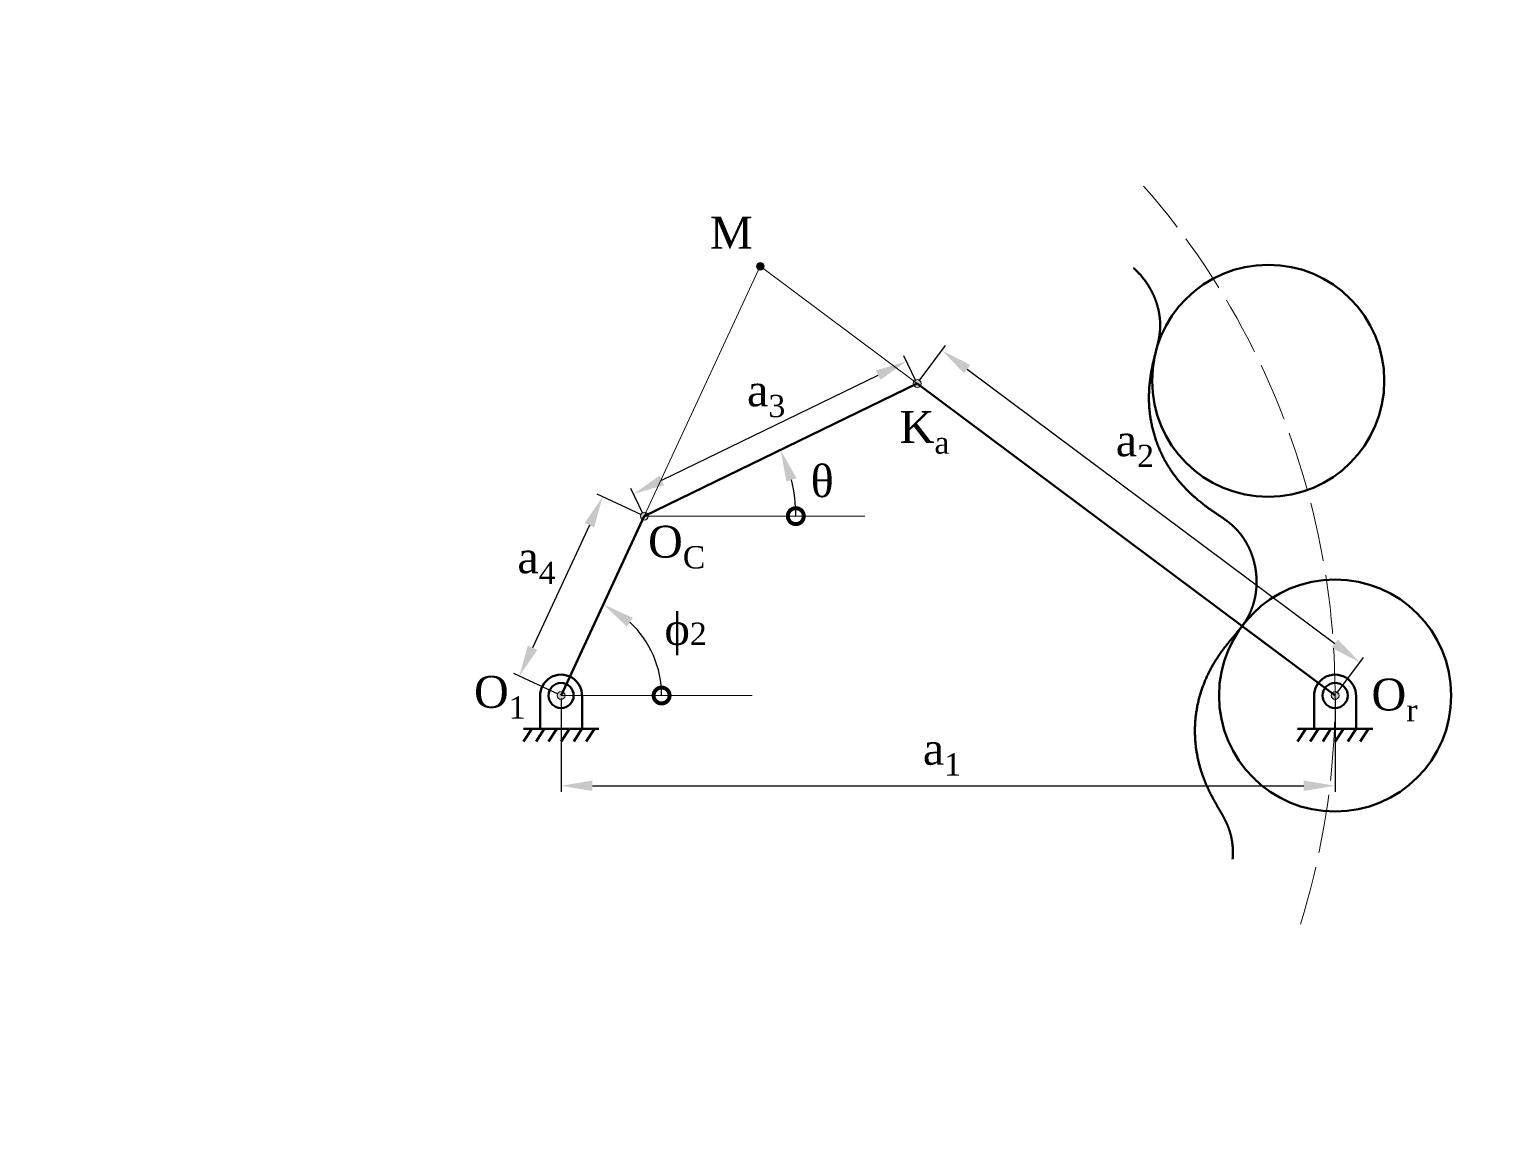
# Model space of a CAD drawing. Header units: millimetres. Extents: x -627 to 1823, y -1195 to 1759.
# Drawn here: x 124.8 to 424.5, y -730.9 to -507 of the extents above; entities that cross this region are included whole.
import ezdxf

# ---------------------------------------------------------------- set-up
doc = ezdxf.new("R2010")
doc.units = ezdxf.units.MM
doc.linetypes.add('ACAD_ISO02W100', pattern=[15, 12, -3])
doc.layers.add('DIM', color=7, linetype='Continuous', lineweight=20)
doc.layers.add('PROFILE', color=7, linetype='Continuous', lineweight=50)
doc.styles.get("Standard").update_dxf_attribs({"font": 'arial.ttf'})
doc.styles.add('可註解', font='arial.ttf')
doc.dimstyles.new('凸輪專題用', dxfattribs={"dimtxt": 2.5, "dimasz": 8, "dimexe": 1.25, "dimexo": 0.625, "dimtad": 1, "dimtxsty": 'Standard', "dimcen": 0, "dimadec": 0, "dimazin": 0, "dimtfac": 1, "dimtmove": 0, "dimatfit": 3, "dimfxl": 1, "dimarcsym": 0})

# ---------------------------------------------------------------- blocks, each defined once
blk = doc.blocks.new('_DotSmall')
at = {"color": 0, "linetype": 'ByBlock', "const_width": 0.5}
blk.add_lwpolyline([(-0.0625, 0, 1), (0.0625, 0, 1)], format="xyb", close=True, dxfattribs=at)
blk = doc.blocks.new('*D60')
at = {"layer": 'Defpoints', "color": 0, "transparency": 16777216}
for p in [(775.57, 52.42), (805.77, 29.02), (740.44, 23.05), (820.44, 23.05), (820.44, 23.05)]:
    blk.add_point(p, dxfattribs=at)
at = {"layer": 'DIM', "color": 0, "lineweight": -2, "transparency": 16777216}
blk.add_arc((820.44, 23.05), 15.84, 161.3074, 180, dxfattribs=at)
at = {"layer": 'DIM', "color": 0, "transparency": 16777216}
blk.add_solid([(804.84, 28.42), (806.04, 27.83), (807.19, 31.72)], dxfattribs=at)
at = {"layer": 'DIM', "color": 0, "lineweight": -2, "transparency": 16777216, "xscale": 4, "yscale": 4, "zscale": 4, "rotation": 270.0000000000001}
blk.add_blockref('_DotSmall', (804.6, 23.05), dxfattribs=at)
blk = doc.blocks.new('*D63')
at = {"layer": 'Defpoints', "color": 0, "transparency": 16777216}
for p in [(760.37, 39.71), (760.37, 39.71), (772.9, 39.71), (770.46, 38.83), (795.3, 30.3)]:
    blk.add_point(p, dxfattribs=at)
at = {"layer": 'DIM', "color": 0, "lineweight": -2, "transparency": 16777216}
for start, end in [(360, 22.7794), (344.9147, 360), (299.3559, 322.1353)]:
    blk.add_arc((760.37, 39.71), 10.13, start, end, dxfattribs=at)
at = {"layer": 'DIM', "color": 0, "transparency": 16777216}
blk.add_solid([(767.77, 33.79), (768.96, 33.2), (770.15, 37.08)], dxfattribs=at)
at = {"layer": 'DIM', "color": 0, "lineweight": -2, "transparency": 16777216, "xscale": 4, "yscale": 4, "zscale": 4, "rotation": 269.9999999999999}
blk.add_blockref('_DotSmall', (770.5, 39.71), dxfattribs=at)
blk = doc.blocks.new('*D80')
at = {"layer": 'Defpoints', "color": 0, "transparency": 16777216}
for p in [(770.33, -23.91), (746.44, -43.89), (791.56, -47.12), (807.63, -57.1), (817.05, -65.48)]:
    blk.add_point(p, dxfattribs=at)
at = {"layer": 'DIM', "color": 0, "lineweight": -2, "transparency": 16777216}
blk.add_arc((807.63, -57.1), 18.92, 150.4715, 167.8121, dxfattribs=at)
at = {"layer": 'DIM', "color": 0, "transparency": 16777216}
blk.add_solid([(790.63, -47.39), (791.71, -48.16), (793.5, -44.52)], dxfattribs=at)
at = {"layer": 'DIM', "color": 0, "lineweight": -2, "transparency": 16777216, "xscale": 4, "yscale": 4, "zscale": 4, "rotation": 257.8121147853805}
blk.add_blockref('_DotSmall', (789.14, -53.11), dxfattribs=at)
blk = doc.blocks.new('*D132')
at = {"layer": 'Defpoints', "color": 0, "transparency": 16777216}
for p in [(549.04, -148.42), (596.41, -185.47), (492.84, -195.41), (620.84, -195.41), (620.84, -195.41)]:
    blk.add_point(p, dxfattribs=at)
at = {"layer": 'DIM', "color": 0, "lineweight": -2, "transparency": 16777216}
blk.add_arc((620.84, -195.41), 26.37, 155.4977, 180, dxfattribs=at)
at = {"layer": 'DIM', "color": 0, "transparency": 16777216}
blk.add_solid([(596.26, -184.15), (597.43, -184.8), (598.78, -180.97)], dxfattribs=at)
at = {"layer": 'DIM', "color": 0, "lineweight": -2, "transparency": 16777216, "xscale": 4, "yscale": 4, "zscale": 4, "rotation": 270}
blk.add_blockref('_DotSmall', (594.47, -195.41), dxfattribs=at)
blk = doc.blocks.new('*D133')
at = {"layer": 'Defpoints', "color": 0, "transparency": 16777216}
for p in [(524.73, -168.75), (524.73, -168.75), (546.84, -170.69), (548.73, -168.75), (580.6, -183.81)]:
    blk.add_point(p, dxfattribs=at)
at = {"layer": 'PROFILE', "color": 0, "lineweight": -2, "transparency": 16777216}
blk.add_arc((524.73, -168.75), 22.2, 355.2537, 360, dxfattribs=at)
at = {"layer": 'PROFILE', "color": 0, "transparency": 16777216}
blk.add_solid([(547.5, -170.7), (546.19, -170.47), (546.16, -174.53)], dxfattribs=at)
at = {"layer": 'PROFILE', "color": 0, "lineweight": -2, "transparency": 16777216, "xscale": 4, "yscale": 4, "zscale": 4, "rotation": 89.99999999999993}
blk.add_blockref('_DotSmall', (546.92, -168.75), dxfattribs=at)
blk = doc.blocks.new('*D141')
at = {"layer": 'Defpoints', "color": 0, "transparency": 16777216}
for p in [(570.36, -295.06), (567.8, -302.35), (559.36, -304.25), (521.14, -336.21), (634.1, -370.76)]:
    blk.add_point(p, dxfattribs=at)
at = {"layer": 'DIM', "color": 0, "lineweight": -2, "transparency": 16777216}
blk.add_arc((559.36, -304.25), 8.65, 318.3366, 13.148, dxfattribs=at)
at = {"layer": 'DIM', "color": 0, "transparency": 16777216}
blk.add_solid([(567.19, -302.58), (568.38, -301.99), (566, -298.71)], dxfattribs=at)
at = {"layer": 'DIM', "color": 0, "lineweight": -2, "transparency": 16777216, "xscale": 4, "yscale": 4, "zscale": 4, "rotation": 228.3365734156089}
blk.add_blockref('_DotSmall', (565.82, -310), dxfattribs=at)
blk = doc.blocks.new('*D142')
at = {"layer": 'Defpoints', "color": 0, "transparency": 16777216}
for p in [(559.36, -304.25), (521.14, -336.21), (594.91, -342.37), (619.04, -357.36), (634.1, -370.76)]:
    blk.add_point(p, dxfattribs=at)
at = {"layer": 'DIM', "color": 0, "lineweight": -2, "transparency": 16777216}
blk.add_arc((619.04, -357.36), 28.4, 146.4117, 167.8121, dxfattribs=at)
at = {"layer": 'DIM', "color": 0, "transparency": 16777216}
blk.add_solid([(594.85, -341.23), (595.91, -342.05), (597.82, -338.47)], dxfattribs=at)
at = {"layer": 'DIM', "color": 0, "lineweight": -2, "transparency": 16777216, "xscale": 4, "yscale": 4, "zscale": 4, "rotation": 257.8121147853805}
blk.add_blockref('_DotSmall', (591.28, -351.36), dxfattribs=at)
blk = doc.blocks.new('*D143')
at = {"layer": 'Defpoints', "color": 0, "transparency": 16777216}
for p in [(521.14, -336.21), (521.14, -336.21), (550.73, -338.31), (562.94, -336.21), (619.04, -357.36)]:
    blk.add_point(p, dxfattribs=at)
at = {"layer": 'PROFILE', "color": 0, "lineweight": -2, "transparency": 16777216}
blk.add_arc((521.14, -336.21), 29.67, 355.5422, 0, dxfattribs=at)
at = {"layer": 'PROFILE', "color": 0, "transparency": 16777216}
blk.add_solid([(551.38, -338.61), (550.06, -338.42), (550.14, -342.47)], dxfattribs=at)
at = {"layer": 'PROFILE', "color": 0, "lineweight": -2, "transparency": 16777216, "xscale": 4, "yscale": 4, "zscale": 4, "rotation": 90}
blk.add_blockref('_DotSmall', (550.81, -336.21), dxfattribs=at)
blk = doc.blocks.new('*D200')
at = {"layer": 'Defpoints', "color": 0, "transparency": 16777216}
for p in [(777.51, -304.03), (811.4, -337.76), (735.88, -338.84), (832.89, -349.3), (832.89, -349.3)]:
    blk.add_point(p, dxfattribs=at)
at = {"layer": 'PROFILE', "color": 0, "lineweight": -2, "transparency": 16777216}
blk.add_arc((832.89, -349.3), 24.39, 155.8177, 173.8456, dxfattribs=at)
at = {"layer": 'PROFILE', "color": 0, "transparency": 16777216}
blk.add_solid([(809.74, -338.75), (811.55, -339.87), (814.01, -333.86)], dxfattribs=at)
at = {"layer": 'PROFILE', "color": 0, "lineweight": -2, "transparency": 16777216, "xscale": 6.4, "yscale": 6.4, "zscale": 6.4, "rotation": 263.8456486269702}
blk.add_blockref('_DotSmall', (808.64, -346.68), dxfattribs=at)
blk = doc.blocks.new('*D202')
at = {"layer": 'Defpoints', "color": 0, "transparency": 16777216}
for p in [(754.94, -165.73), (773.63, -184.62), (730.62, -186.06), (816.07, -205.74), (826.73, -212.71)]:
    blk.add_point(p, dxfattribs=at)
at = {"layer": 'DIM', "color": 0, "lineweight": -2, "transparency": 16777216}
blk.add_arc((816.07, -205.74), 47.41, 154.5376, 159.2872, dxfattribs=at)
at = {"layer": 'DIM', "color": 0, "transparency": 16777216}
for points in [[(772.34, -184.84), (774.2, -185.88), (776.41, -179.78)], [(772.75, -189.28), (770.71, -188.66), (769.88, -195.1)]]:
    blk.add_solid(points, dxfattribs=at)
blk = doc.blocks.new('*D203')
at = {"layer": 'Defpoints', "color": 0, "transparency": 16777216}
for p in [(1121.01, -297.19), (1148.83, -334.42), (1176.39, -342.46), (1191.99, -355.22), (1047.49, -358.66)]:
    blk.add_point(p, dxfattribs=at)
at = {"layer": 'DIM', "color": 0, "lineweight": -2, "transparency": 16777216}
blk.add_arc((1191.99, -355.22), 47.91, 150.3161, 171.7866, dxfattribs=at)
at = {"layer": 'DIM', "color": 0, "transparency": 16777216}
for points in [[(1149.27, -330.74), (1151.47, -332.25), (1154.9, -324.9)], [(1145.91, -348.45), (1143.24, -348.29), (1144.1, -356.36)]]:
    blk.add_solid(points, dxfattribs=at)
blk = doc.blocks.new('*D206')
at = {"layer": 'Defpoints', "color": 0, "transparency": 16777216}
for p in [(233.26, -642.9), (391.15, -642.9), (391.15, -661.32)]:
    blk.add_point(p, dxfattribs=at)
at = {"layer": 'DIM', "color": 0, "lineweight": -2, "transparency": 16777216}
for p, q in [((233.26, -643.53), (233.26, -662.57)), ((391.15, -643.53), (391.15, -662.57)), ((239.66, -661.32), (384.75, -661.32))]:
    blk.add_line(p, q, dxfattribs=at)
at = {"layer": 'DIM', "color": 0, "transparency": 16777216}
for points in [[(239.66, -660.25), (239.66, -662.39), (233.26, -661.32)], [(384.75, -660.25), (384.75, -662.39), (391.15, -661.32)]]:
    blk.add_solid(points, dxfattribs=at)
blk = doc.blocks.new('*D207')
at = {"layer": 'Defpoints', "color": 0, "transparency": 16777216}
for p in [(250.24, -606.3), (224.74, -638.95), (233.26, -642.9)]:
    blk.add_point(p, dxfattribs=at)
at = {"layer": 'DIM', "color": 0, "lineweight": -2, "transparency": 16777216}
for p, q in [((249.67, -606.04), (240.59, -601.82)), ((239.03, -608.16), (227.43, -633.15)), ((232.69, -642.64), (223.61, -638.43))]:
    blk.add_line(p, q, dxfattribs=at)
at = {"layer": 'DIM', "color": 0, "transparency": 16777216}
for points in [[(238.06, -607.71), (240, -608.6), (241.72, -602.35)], [(226.47, -632.7), (228.4, -633.6), (224.74, -638.95)]]:
    blk.add_solid(points, dxfattribs=at)
blk = doc.blocks.new('*D208')
at = {"layer": 'Defpoints', "color": 0, "transparency": 16777216}
for p in [(303.7, -574.71), (305.9, -579.22), (250.24, -606.3)]:
    blk.add_point(p, dxfattribs=at)
at = {"layer": 'DIM', "color": 0, "lineweight": -2, "transparency": 16777216}
for p, q in [((305.63, -578.66), (303.16, -573.58)), ((253.8, -598.99), (297.95, -577.51)), ((249.96, -605.74), (247.49, -600.66))]:
    blk.add_line(p, q, dxfattribs=at)
at = {"layer": 'DIM', "color": 0, "transparency": 16777216}
for points in [[(297.48, -576.55), (298.42, -578.47), (303.7, -574.71)], [(253.33, -598.03), (254.26, -599.95), (248.04, -601.79)]]:
    blk.add_solid(points, dxfattribs=at)
blk = doc.blocks.new('*D209')
at = {"layer": 'Defpoints', "color": 0, "transparency": 16777216}
for p in [(305.9, -579.22), (396.2, -636.15), (391.15, -642.9)]:
    blk.add_point(p, dxfattribs=at)
at = {"layer": 'DIM', "color": 0, "lineweight": -2, "transparency": 16777216}
for p, q in [((306.27, -578.72), (311.7, -571.46)), ((316.07, -576.3), (391.07, -632.32)), ((391.52, -642.4), (396.95, -635.15))]:
    blk.add_line(p, q, dxfattribs=at)
at = {"layer": 'DIM', "color": 0, "transparency": 16777216}
for points in [[(316.71, -575.44), (315.44, -577.15), (310.95, -572.47)], [(391.71, -631.46), (390.43, -633.17), (396.2, -636.15)]]:
    blk.add_solid(points, dxfattribs=at)
blk = doc.blocks.new('*D210')
at = {"layer": 'Defpoints', "color": 0, "transparency": 16777216}
for p in [(305.9, -579.22), (280.79, -601.65), (250.24, -606.3), (250.24, -606.3), (295.18, -606.3)]:
    blk.add_point(p, dxfattribs=at)
at = {"layer": 'DIM', "color": 0, "lineweight": -2, "transparency": 16777216}
blk.add_arc((250.24, -606.3), 30.9, 360, 13.8672, dxfattribs=at)
at = {"layer": 'DIM', "color": 0, "transparency": 16777216}
blk.add_solid([(279.22, -599.26), (281.26, -598.53), (278.03, -592.78)], dxfattribs=at)
at = {"layer": 'DIM', "color": 0, "lineweight": -2, "transparency": 16777216, "xscale": 6.5, "yscale": 6.5, "zscale": 6.5, "rotation": 269.9999999999999}
blk.add_blockref('_DotSmall', (281.14, -606.3), dxfattribs=at)
blk = doc.blocks.new('*D211')
at = {"layer": 'Defpoints', "color": 0, "transparency": 16777216}
for p in [(250.24, -606.3), (252.31, -635.32), (233.26, -642.9), (233.26, -642.9), (272.2, -642.9)]:
    blk.add_point(p, dxfattribs=at)
at = {"layer": 'DIM', "color": 0, "lineweight": -2, "transparency": 16777216}
blk.add_arc((233.26, -642.9), 20.51, 360, 46.8752, dxfattribs=at)
at = {"layer": 'DIM', "color": 0, "transparency": 16777216}
blk.add_solid([(246.67, -628.83), (247.88, -627.04), (241.89, -624.3)], dxfattribs=at)
at = {"layer": 'DIM', "color": 0, "lineweight": -2, "transparency": 16777216, "xscale": 6.5, "yscale": 6.5, "zscale": 6.5, "rotation": 269.9999999999999}
blk.add_blockref('_DotSmall', (253.76, -642.9), dxfattribs=at)
blk = doc.blocks.new('*D223')
at = {"layer": 'Defpoints', "color": 0, "transparency": 16777216}
for p in [(359.03, -797.74), (294.5, -820.01), (248.87, -823.52), (248.87, -823.52), (302.9, -823.52)]:
    blk.add_point(p, dxfattribs=at)
at = {"layer": 'DIM', "color": 0, "lineweight": -2, "transparency": 16777216}
blk.add_arc((248.87, -823.52), 45.77, 0, 5.15, dxfattribs=at)
at = {"layer": 'DIM', "color": 0, "transparency": 16777216}
blk.add_solid([(293.4, -819.58), (295.51, -819.24), (293.43, -813.09)], dxfattribs=at)
at = {"layer": 'DIM', "color": 0, "lineweight": -2, "transparency": 16777216, "xscale": 6.4, "yscale": 6.4, "zscale": 6.4, "rotation": 270.0000000000001}
blk.add_blockref('_DotSmall', (294.64, -823.52), dxfattribs=at)
blk = doc.blocks.new('*D224')
at = {"layer": 'Defpoints', "color": 0, "transparency": 16777216}
for p in [(404.31, -812.13), (286.84, -844.21), (237.51, -847.67), (237.51, -847.67), (291.55, -847.67)]:
    blk.add_point(p, dxfattribs=at)
at = {"layer": 'DIM', "color": 0, "lineweight": -2, "transparency": 16777216}
blk.add_arc((237.51, -847.67), 49.44, 360, 4.6065, dxfattribs=at)
at = {"layer": 'DIM', "color": 0, "transparency": 16777216}
blk.add_solid([(285.74, -843.85), (287.85, -843.54), (285.87, -837.36)], dxfattribs=at)
at = {"layer": 'DIM', "color": 0, "lineweight": -2, "transparency": 16777216, "xscale": 6.4, "yscale": 6.4, "zscale": 6.4, "rotation": 269.9999999999999}
blk.add_blockref('_DotSmall', (286.96, -847.67), dxfattribs=at)
blk = doc.blocks.new('*D225')
at = {"layer": 'Defpoints', "color": 0, "transparency": 16777216}
for p in [(248.87, -823.52), (250.45, -842.54), (237.51, -847.67), (237.51, -847.67), (291.55, -847.67)]:
    blk.add_point(p, dxfattribs=at)
at = {"layer": 'DIM', "color": 0, "lineweight": -2, "transparency": 16777216}
blk.add_arc((237.51, -847.67), 13.92, 0, 38.2354, dxfattribs=at)
at = {"layer": 'DIM', "color": 0, "transparency": 16777216}
blk.add_solid([(247.78, -839.89), (249.11, -838.22), (243.43, -835.07)], dxfattribs=at)
at = {"layer": 'DIM', "color": 0, "lineweight": -2, "transparency": 16777216, "xscale": 6.4, "yscale": 6.4, "zscale": 6.4, "rotation": 270.0000000000001}
blk.add_blockref('_DotSmall', (251.43, -847.67), dxfattribs=at)

msp = doc.modelspace()

# ---------------------------------------------------------------- hatches: boundary and pattern name
at = {"layer": 'DIM'}
h = msp.add_hatch(color=256, dxfattribs=at)
h.dxf.hatch_style = 1
h.paths.add_polyline_path([(273.09, -555.313, 0.2920085), (273.554, -556.038), (273.89, -555.313), (274.531, -555.791, 0.1617816), (274.69, -555.313, 1)])
h.paths.add_polyline_path([(273.89, -555.313), (273.554, -556.038, 0.3547466), (274.531, -555.791)])
h = msp.add_hatch(color=256, dxfattribs=at)
h.dxf.hatch_style = 1
h.paths.add_polyline_path([(234.056, -642.904), (233.256, -642.904), (233.593, -642.178, 0.5479774), (232.456, -642.904, 1)])
h.paths.add_polyline_path([(233.593, -642.178), (233.256, -642.904), (234.056, -642.904, 0.2920085)], flags=17)
h.paths.add_polyline_path([(251.037, -606.301), (250.237, -606.301), (249.9, -607.027, 0.5479774)])
h.paths.add_polyline_path([(250.956, -605.951, 0.172604), (250.573, -605.575), (250.237, -606.301)])
h.paths.add_polyline_path([(250.956, -605.951), (250.237, -606.301), (251.037, -606.301, 0.113675)])
h.paths.add_polyline_path([(250.573, -605.575, 0.5479774), (249.437, -606.301, 0.2920085), (249.9, -607.027), (250.237, -606.301)])
h.paths.add_polyline_path([(305.259, -578.744), (306.541, -579.702, 0.1617816), (306.7, -579.223, 0.721494)])
h.paths.add_polyline_path([(305.9, -579.223), (305.259, -578.744, 0.1617816), (305.1, -579.223, 0.113675), (305.18, -579.573)])
h.paths.add_polyline_path([(305.9, -579.223), (305.18, -579.573, 0.5617468), (306.541, -579.702)])
h.paths.add_polyline_path([(391.951, -642.904, 0.4149558), (391.149, -642.104, -0.0025333), (391.149, -643.704, 0.4149558)])
h.paths.add_polyline_path([(391.151, -642.904), (390.51, -642.425, 0.1617816), (390.351, -642.904, 0.4134718), (391.149, -643.704, 0.0012667)])
h.paths.add_polyline_path([(391.149, -642.104, 0.2359097), (390.51, -642.425), (391.151, -642.904, 0.0012667)])

# ---------------------------------------------------------------- linework, layer by layer
for p, q in [((250.237, -606.301), (273.89, -555.313)), ((305.9, -579.223), (273.89, -555.313)), ((250.237, -606.301), (295.184, -606.301)), ((233.256, -642.904), (272.201, -642.904))]:
    msp.add_line(p, q, dxfattribs=at)
for centre in [(273.89, -555.313), (305.9, -579.223), (250.237, -606.301), (233.256, -642.904), (391.151, -642.904), (391.151, -642.904)]:
    msp.add_circle(centre, 0.8, dxfattribs=at)
at = {"layer": 'DIM', "linetype": 'ACAD_ISO02W100'}
msp.add_arc((233.256, -642.904), 157.895, 342.81941, 41.18358, dxfattribs=at)
at = {"layer": 'PROFILE'}
for p, q in [((250.237, -606.301), (305.9, -579.223)), ((391.151, -642.904), (305.9, -579.223)), ((233.256, -642.904), (250.237, -606.301)), ((391.151, -642.904), (372.176, -628.73)), ((228.989, -642.904), (228.989, -649.731)), ((237.523, -649.731), (237.523, -642.904)), ((386.884, -642.904), (386.884, -649.731)), ((395.417, -649.731), (395.417, -642.904)), ((225.576, -649.731), (240.936, -649.731)), ((227.278, -649.731), (225.599, -652.258)), ((229.838, -649.731), (228.159, -652.258)), ((232.398, -649.731), (230.719, -652.258)), ((234.958, -649.731), (233.279, -652.258)), ((237.518, -649.731), (235.839, -652.258)), ((240.078, -649.731), (238.399, -652.258)), ((383.471, -649.731), (398.831, -649.731)), ((385.172, -649.731), (383.493, -652.258)), ((387.732, -649.731), (386.053, -652.258)), ((390.292, -649.731), (388.613, -652.258)), ((392.852, -649.731), (391.173, -652.258)), ((395.412, -649.731), (393.733, -652.258)), ((397.972, -649.731), (396.293, -652.258))]:
    msp.add_line(p, q, dxfattribs=at)
for centre, radius in [((377.5, -578.682), 23.684), ((391.151, -642.904), 23.684), ((233.256, -642.904), 2.56), ((391.151, -642.904), 2.56)]:
    msp.add_circle(centre, radius, dxfattribs=at)
for centre in [(233.256, -642.904), (391.151, -642.904)]:
    msp.add_arc(centre, 4.267, 358.13818, 181.86182, dxfattribs=at)
for points, knots in [([(350.036, -555.675), (350.049, -555.687), (350.105, -555.737), (350.204, -555.825), (350.332, -555.943), (350.459, -556.063), (350.586, -556.184), (350.711, -556.308), (350.836, -556.433), (350.96, -556.56), (351.083, -556.689), (351.205, -556.82), (351.327, -556.953), (351.447, -557.088), (351.565, -557.224), (351.683, -557.362), (351.799, -557.502), (351.914, -557.643), (352.028, -557.786), (352.141, -557.93), (352.251, -558.076), (352.361, -558.223), (352.469, -558.372), (352.575, -558.521), (352.68, -558.672), (352.783, -558.825), (352.884, -558.978), (352.984, -559.133), (353.081, -559.288), (353.177, -559.445), (353.272, -559.602), (353.364, -559.761), (353.454, -559.92), (353.543, -560.08), (353.629, -560.24), (353.714, -560.401), (353.797, -560.563), (353.877, -560.725), (353.956, -560.888), (354.032, -561.051), (354.107, -561.214), (354.179, -561.378), (354.249, -561.541), (354.318, -561.705), (354.384, -561.869), (354.448, -562.033), (354.51, -562.196), (354.57, -562.36), (354.627, -562.523), (354.683, -562.686), (354.737, -562.849), (354.788, -563.011), (354.838, -563.173), (354.885, -563.335), (354.93, -563.496), (354.974, -563.656), (355.015, -563.815), (355.054, -563.974), (355.091, -564.132), (355.127, -564.289), (355.16, -564.446), (355.192, -564.601), (355.221, -564.755), (355.249, -564.909), (355.275, -565.061), (355.299, -565.212), (355.321, -565.362), (355.341, -565.511), (355.36, -565.659), (355.377, -565.806), (355.393, -565.951), (355.407, -566.095), (355.419, -566.238), (355.43, -566.379), (355.439, -566.519), (355.447, -566.658), (355.453, -566.795), (355.458, -566.931), (355.462, -567.066), (355.464, -567.2), (355.465, -567.332), (355.464, -567.463), (355.463, -567.592), (355.46, -567.72), (355.456, -567.848), (355.451, -567.973), (355.445, -568.098), (355.438, -568.222), (355.43, -568.344), (355.42, -568.466), (355.41, -568.587), (355.399, -568.707), (355.387, -568.826), (355.374, -568.944), (355.36, -569.062), (355.345, -569.18), (355.329, -569.297), (355.313, -569.414), (355.295, -569.531), (355.277, -569.648), (355.257, -569.765), (355.237, -569.883), (355.216, -570.001), (355.194, -570.12), (355.171, -570.241), (355.146, -570.362), (355.121, -570.485), (355.095, -570.61), (355.067, -570.737), (355.038, -570.867), (355.008, -570.999), (354.977, -571.134), (354.944, -571.273), (354.909, -571.416), (354.873, -571.564), (354.835, -571.716), (354.795, -571.874), (354.754, -572.038), (354.71, -572.209), (354.664, -572.387), (354.616, -572.573), (354.566, -572.768), (354.513, -572.973), (354.458, -573.188), (354.4, -573.415), (354.339, -573.655), (354.276, -573.909), (354.21, -574.177), (354.142, -574.462), (354.07, -574.765), (353.997, -575.087), (353.922, -575.43), (353.845, -575.795), (353.766, -576.184), (353.688, -576.599), (353.609, -577.042), (353.532, -577.514), (353.458, -578.019), (353.387, -578.556), (353.323, -579.128), (353.266, -579.737), (353.22, -580.384), (353.186, -581.07), (353.169, -581.794), (353.171, -582.558), (353.195, -583.359), (353.246, -584.198), (353.326, -585.07), (353.44, -585.972), (353.59, -586.901), (353.778, -587.85), (354.006, -588.813), (354.275, -589.784), (354.584, -590.754), (354.933, -591.717), (355.319, -592.664), (355.738, -593.59), (356.186, -594.486), (356.659, -595.349), (357.151, -596.174), (357.657, -596.957), (358.17, -597.696), (358.688, -598.391), (359.203, -599.04), (359.713, -599.644), (360.214, -600.206), (360.703, -600.726), (361.177, -601.207), (361.635, -601.651), (362.075, -602.06), (362.497, -602.438), (362.9, -602.786), (363.284, -603.107), (363.649, -603.404), (363.996, -603.678), (364.325, -603.931), (364.636, -604.166), (364.931, -604.384), (365.21, -604.587), (365.473, -604.776), (365.723, -604.953), (365.959, -605.118), (366.183, -605.273), (366.395, -605.418), (366.596, -605.556), (366.787, -605.686), (366.968, -605.809), (367.141, -605.926), (367.305, -606.037), (367.463, -606.144), (367.613, -606.246), (367.757, -606.344), (367.895, -606.438), (368.028, -606.529), (368.155, -606.618), (368.279, -606.704), (368.398, -606.788), (368.514, -606.87), (368.626, -606.95), (368.735, -607.029), (368.842, -607.106), (368.946, -607.183), (369.048, -607.259), (369.148, -607.334), (369.246, -607.409), (369.342, -607.484), (369.437, -607.559), (369.531, -607.634), (369.624, -607.708), (369.716, -607.784), (369.807, -607.859), (369.897, -607.936), (369.987, -608.012), (370.076, -608.09), (370.165, -608.169), (370.253, -608.248), (370.341, -608.329), (370.429, -608.41), (370.517, -608.493), (370.604, -608.577), (370.692, -608.663), (370.779, -608.75), (370.866, -608.838), (370.953, -608.928), (371.04, -609.02), (371.127, -609.113), (371.214, -609.208), (371.301, -609.304), (371.388, -609.403), (371.475, -609.503), (371.561, -609.605), (371.648, -609.709), (371.734, -609.815), (371.82, -609.922), (371.906, -610.032), (371.992, -610.144), (372.077, -610.258), (372.163, -610.373), (372.247, -610.491), (372.332, -610.611), (372.416, -610.733), (372.499, -610.856), (372.582, -610.982), (372.665, -611.11), (372.747, -611.24), (372.828, -611.372), (372.908, -611.506), (372.988, -611.642), (373.067, -611.78), (373.145, -611.919), (373.223, -612.061), (373.299, -612.205), (373.374, -612.35), (373.448, -612.498), (373.522, -612.647), (373.594, -612.798), (373.665, -612.951), (373.734, -613.106), (373.803, -613.262), (373.87, -613.42), (373.936, -613.579), (374, -613.741), (374.063, -613.903), (374.125, -614.067), (374.184, -614.233), (374.243, -614.4), (374.3, -614.568), (374.355, -614.738), (374.408, -614.909), (374.46, -615.081), (374.51, -615.254), (374.558, -615.428), (374.604, -615.603), (374.649, -615.78), (374.691, -615.957), (374.732, -616.134), (374.771, -616.313), (374.808, -616.492), (374.843, -616.672), (374.876, -616.853), (374.907, -617.034), (374.936, -617.215), (374.963, -617.397), (374.988, -617.58), (375.011, -617.762), (375.032, -617.945), (375.051, -618.127), (375.068, -618.31), (375.083, -618.493), (375.095, -618.675), (375.106, -618.858), (375.115, -619.04), (375.121, -619.222), (375.126, -619.404), (375.128, -619.585), (375.129, -619.765), (375.127, -619.945), (375.124, -620.125), (375.118, -620.304), (375.111, -620.482), (375.102, -620.659), (375.09, -620.836), (375.077, -621.011), (375.062, -621.186), (375.046, -621.359), (375.027, -621.531), (375.007, -621.703), (374.985, -621.873), (374.961, -622.042), (374.935, -622.209), (374.908, -622.375), (374.88, -622.54), (374.849, -622.703), (374.817, -622.865), (374.784, -623.025), (374.749, -623.184), (374.713, -623.341), (374.676, -623.497), (374.637, -623.651), (374.597, -623.803), (374.555, -623.953), (374.512, -624.102), (374.469, -624.249), (374.424, -624.394), (374.378, -624.538), (374.331, -624.679), (374.283, -624.819), (374.234, -624.957), (374.184, -625.093), (374.133, -625.227), (374.082, -625.359), (374.029, -625.49), (373.976, -625.618), (373.922, -625.745), (373.868, -625.87), (373.813, -625.993), (373.757, -626.115), (373.7, -626.235), (373.643, -626.353), (373.586, -626.469), (373.528, -626.584), (373.469, -626.697), (373.41, -626.808), (373.351, -626.918), (373.291, -627.026), (373.23, -627.134), (373.169, -627.239), (373.108, -627.344), (373.046, -627.447), (372.983, -627.55), (372.92, -627.651), (372.856, -627.751), (372.792, -627.851), (372.727, -627.949), (372.661, -628.048), (372.595, -628.145), (372.528, -628.243), (372.46, -628.34), (372.39, -628.437), (372.32, -628.535), (372.249, -628.632), (372.176, -628.731), (372.101, -628.829), (372.025, -628.929), (371.948, -629.03), (371.868, -629.132), (371.786, -629.236), (371.702, -629.342), (371.615, -629.45), (371.526, -629.561), (371.433, -629.674), (371.337, -629.791), (371.237, -629.911), (371.134, -630.036), (371.026, -630.165), (370.913, -630.299), (370.795, -630.438), (370.672, -630.584), (370.543, -630.737), (370.407, -630.898), (370.265, -631.067), (370.115, -631.245), (369.958, -631.433), (369.792, -631.632), (369.617, -631.844), (369.433, -632.069), (369.239, -632.308), (369.035, -632.564), (368.82, -632.837), (368.594, -633.13), (368.356, -633.443), (368.107, -633.78), (367.846, -634.141), (367.573, -634.53), (367.289, -634.947), (366.994, -635.396), (366.688, -635.879), (366.374, -636.397), (366.053, -636.954), (365.726, -637.552), (365.396, -638.191), (365.066, -638.873), (364.74, -639.6), (364.42, -640.371), (364.112, -641.185), (363.82, -642.042), (363.549, -642.938), (363.303, -643.87), (363.086, -644.833), (362.902, -645.821), (362.755, -646.827), (362.644, -647.845), (362.603, -648.527), (362.583, -648.869)], [427.2145734, 427.2145734, 427.2145734, 427.2145734, 427.2413047, 427.3295213, 427.4182126, 427.5073594, 427.5969431, 427.6869444, 427.7773435, 427.8681205, 427.9592542, 428.0507258, 428.142513, 428.2345946, 428.3269505, 428.419558, 428.512396, 428.6054426, 428.6986754, 428.792072, 428.8856111, 428.9792694, 429.0730247, 429.1668544, 429.2607358, 429.3546464, 429.4485636, 429.5424649, 429.636327, 429.7301273, 429.8238441, 429.9174538, 430.0109344, 430.1042638, 430.1974195, 430.2903794, 430.3831211, 430.4756233, 430.5678645, 430.6598231, 430.7514771, 430.8428065, 430.9337901, 431.024407, 431.1146381, 431.2044627, 431.2938617, 431.3828156, 431.471306, 431.5593137, 431.6468213, 431.7338111, 431.8202659, 431.906169, 431.9915047, 432.0762577, 432.1604126, 432.2439547, 432.3268707, 432.409148, 432.4907735, 432.5717361, 432.6520251, 432.7316303, 432.8105426, 432.8887532, 432.9662553, 433.0430432, 433.119111, 433.1944542, 433.2690708, 433.3429577, 433.4161153, 433.4885441, 433.5602468, 433.631226, 433.7014875, 433.771039, 433.8398876, 433.9080446, 433.9755222, 434.0423345, 434.1084977, 434.1740318, 434.2389564, 434.3032963, 434.3670771, 434.4303282, 434.4930813, 434.5553719, 434.6172392, 434.6787255, 434.7398754, 434.8007407, 434.8613745, 434.9218361, 434.9821895, 435.0425037, 435.1028532, 435.1633181, 435.2239854, 435.2849486, 435.346309, 435.4081742, 435.4706616, 435.5338969, 435.598015, 435.6631609, 435.7294925, 435.7971769, 435.8663954, 435.9373421, 436.0102271, 436.0852737, 436.1627253, 436.2428407, 436.3258995, 436.4122031, 436.5020732, 436.5958568, 436.6939269, 436.7966842, 436.9045574, 437.0180065, 437.1375263, 437.2636443, 437.3969246, 437.5379691, 437.6874199, 437.8459556, 438.0142983, 438.1932048, 438.3834717, 438.5859281, 438.8014326, 439.030864, 439.2751135, 439.5350699, 439.8116043, 440.1055473, 440.4176631, 440.7486198, 441.0989536, 441.4690247, 441.8589784, 442.2686963, 442.697752, 443.1453691, 443.6103938, 444.0912694, 444.5860396, 445.092365, 445.6075643, 446.1286839, 446.6525769, 447.1760049, 447.695748, 448.2087031, 448.7119861, 449.2030088, 449.6795381, 450.1397301, 450.5821453, 451.0057388, 451.409839, 451.7941115, 452.1585186, 452.5032702, 452.8287829, 453.1356335, 453.4245209, 453.6962319, 453.9516105, 454.1915351, 454.416897, 454.6285843, 454.8274721, 455.01441, 455.1902188, 455.3556829, 455.5115518, 455.6585326, 455.7972954, 455.9284697, 456.0526465, 456.170379, 456.2821866, 456.3885519, 456.4899277, 456.5867336, 456.6793628, 456.7681794, 456.8535233, 456.9357121, 457.0150387, 457.0917771, 457.1661827, 457.2384908, 457.3089236, 457.3776844, 457.4449643, 457.5109407, 457.5757779, 457.6396293, 457.7026374, 457.7649347, 457.8266437, 457.8878798, 457.948749, 458.0093493, 458.0697725, 458.1301036, 458.1904221, 458.2507997, 458.3113041, 458.3719981, 458.4329392, 458.4941803, 458.555771, 458.6177549, 458.680174, 458.7430664, 458.8064655, 458.8704029, 458.9349074, 459.0000039, 459.0657156, 459.1320628, 459.1990636, 459.266734, 459.3350872, 459.4041356, 459.4738886, 459.5443548, 459.6155404, 459.6874498, 459.7600872, 459.8334532, 459.9075486, 459.9823728, 460.0579234, 460.1341979, 460.2111899, 460.2888953, 460.3673076, 460.4464185, 460.5262197, 460.6067022, 460.6878557, 460.7696684, 460.8521295, 460.9352256, 461.0189449, 461.1032715, 461.1881927, 461.2736918, 461.3597546, 461.4463639, 461.5335037, 461.6211562, 461.7093037, 461.7979277, 461.8870107, 461.9765335, 462.066476, 462.1568192, 462.2475438, 462.3386277, 462.4300524, 462.5217956, 462.6138372, 462.7061548, 462.7987275, 462.8915337, 462.9845521, 463.0777593, 463.1711346, 463.2646544, 463.3582969, 463.4520395, 463.5458603, 463.639736, 463.7336438, 463.8275615, 463.9214661, 464.0153352, 464.1091456, 464.2028759, 464.2965025, 464.3900029, 464.483355, 464.5765371, 464.6695261, 464.7623003, 464.8548385, 464.9471178, 465.0391176, 465.1308167, 465.2221941, 465.3132283, 465.4038992, 465.4941865, 465.5840705, 465.6735313, 465.7625502, 465.8511074, 465.9391851, 466.0267651, 466.1138299, 466.2003626, 466.2863456, 466.3717632, 466.4566004, 466.5408412, 466.6244723, 466.7074782, 466.7898474, 466.8715668, 466.9526252, 467.0330107, 467.1127142, 467.1917257, 467.2700373, 467.3476415, 467.4245314, 467.5007023, 467.5761494, 467.6508695, 467.7248609, 467.7981229, 467.8706555, 467.9424617, 468.0135442, 468.0839081, 468.15356, 468.2225082, 468.2907634, 468.3583373, 468.4252434, 468.4914988, 468.5571211, 468.622132, 468.6865533, 468.7504126, 468.8137375, 468.8765597, 468.9389144, 469.0008395, 469.0623775, 469.1235728, 469.1844747, 469.245138, 469.3056206, 469.3659855, 469.4263005, 469.4866404, 469.5470838, 469.6077166, 469.6686313, 469.7299284, 469.7917147, 469.8541058, 469.9172263, 469.9812092, 470.0461994, 470.1123521, 470.1798324, 470.24882, 470.3195074, 470.3921015, 470.4668252, 470.5439181, 470.6236359, 470.7062568, 470.7920772, 470.8814172, 470.9746197, 471.0720534, 471.1741158, 471.2812299, 471.393854, 471.5124745, 471.6376161, 471.7698376, 471.9097347, 472.0579435, 472.2151382, 472.3820345, 472.5593835, 472.7479779, 472.948641, 473.1622281, 473.3896162, 473.6316937, 473.8893527, 474.1634662, 474.4548731, 474.76435, 475.0925789, 475.4401174, 475.8073547, 476.1944688, 476.6013821, 477.0277134, 477.4727408, 477.9353645, 478.4140864, 478.907006, 479.4118374, 479.9259444, 480.4464079, 480.9701013, 481.4937947, 481.4937947, 481.4937947, 481.4937947]), ([(362.583, -648.869), (362.57, -649.208), (362.545, -649.883), (362.556, -650.888), (362.602, -651.874), (362.683, -652.834), (362.795, -653.764), (362.934, -654.658), (363.095, -655.514), (363.276, -656.329), (363.471, -657.101), (363.678, -657.83), (363.892, -658.517), (364.11, -659.162), (364.33, -659.766), (364.549, -660.332), (364.766, -660.86), (364.978, -661.353), (365.186, -661.814), (365.387, -662.244), (365.582, -662.645), (365.769, -663.02), (365.948, -663.37), (366.12, -663.697), (366.285, -664.004), (366.441, -664.291), (366.591, -664.561), (366.733, -664.814), (366.868, -665.053), (366.997, -665.278), (367.119, -665.49), (367.236, -665.692), (367.347, -665.883), (367.452, -666.064), (367.553, -666.237), (367.649, -666.403), (367.741, -666.561), (367.828, -666.712), (367.912, -666.858), (367.993, -666.999), (368.07, -667.134), (368.144, -667.266), (368.216, -667.394), (368.285, -667.518), (368.351, -667.64), (368.416, -667.758), (368.478, -667.875), (368.539, -667.99), (368.598, -668.102), (368.656, -668.214), (368.712, -668.324), (368.766, -668.433), (368.82, -668.542), (368.872, -668.65), (368.923, -668.758), (368.974, -668.865), (369.023, -668.973), (369.071, -669.081), (369.119, -669.189), (369.166, -669.298), (369.212, -669.407), (369.257, -669.517), (369.302, -669.627), (369.345, -669.739), (369.389, -669.851), (369.431, -669.965), (369.473, -670.08), (369.514, -670.196), (369.554, -670.313), (369.594, -670.432), (369.632, -670.552), (369.67, -670.673), (369.708, -670.796), (369.744, -670.921), (369.78, -671.047), (369.815, -671.175), (369.848, -671.304), (369.881, -671.435), (369.913, -671.567), (369.944, -671.702), (369.974, -671.838), (370.003, -671.975), (370.031, -672.114), (370.058, -672.255), (370.083, -672.398), (370.108, -672.542), (370.131, -672.688), (370.152, -672.836), (370.173, -672.985), (370.192, -673.136), (370.209, -673.288), (370.225, -673.442), (370.24, -673.597), (370.253, -673.754), (370.265, -673.912), (370.275, -674.072), (370.283, -674.233), (370.29, -674.395), (370.295, -674.559), (370.298, -674.724), (370.299, -674.89), (370.299, -675.057), (370.297, -675.226), (370.293, -675.395), (370.287, -675.565), (370.279, -675.737), (370.27, -675.909), (370.258, -676.082), (370.248, -676.211), (370.242, -676.283), (370.241, -676.296)], [0, 0, 0, 0, 0.5204635, 1.0345704, 1.5394018, 2.0323214, 2.5110434, 2.973667, 3.4186945, 3.8450258, 4.2519391, 4.6390532, 5.0062905, 5.353829, 5.6820579, 5.9915347, 6.2829416, 6.5570552, 6.8147142, 7.0567917, 7.2841798, 7.4977668, 7.69843, 7.8870244, 8.0643734, 8.2312697, 8.3884644, 8.5366732, 8.6765703, 8.8087918, 8.9339333, 9.0525539, 9.165178, 9.2722921, 9.3743544, 9.4717881, 9.5649906, 9.6543307, 9.7401511, 9.822772, 9.9024898, 9.9795827, 10.0543063, 10.1269005, 10.1975879, 10.2665754, 10.3340558, 10.4002084, 10.4651987, 10.5291816, 10.5923021, 10.6546931, 10.7164795, 10.7777766, 10.8386913, 10.899324, 10.9597674, 11.0201074, 11.0804224, 11.1407872, 11.2012699, 11.2619332, 11.3228351, 11.3840304, 11.4455683, 11.5074934, 11.5698481, 11.6326704, 11.6959952, 11.7598546, 11.8242759, 11.8892868, 11.9549091, 12.0211644, 12.0880705, 12.1556445, 12.2238996, 12.2928479, 12.3624998, 12.4328637, 12.5039461, 12.5757524, 12.6482849, 12.721547, 12.7955384, 12.8702585, 12.9457056, 13.0218765, 13.0987663, 13.1763706, 13.2546822, 13.3336937, 13.4133972, 13.4937827, 13.5748411, 13.6565605, 13.7389297, 13.8219356, 13.9055667, 13.9898075, 14.0746447, 14.1600622, 14.2460453, 14.332578, 14.4196427, 14.5072228, 14.5953005, 14.6838577, 14.7728765, 14.7938665, 14.7938665, 14.7938665, 14.7938665])]:
    msp.add_open_spline(points, degree=3, knots=knots, dxfattribs=at)

# ---------------------------------------------------------------- texts
at = {"layer": 'DIM', "char_height": 6.5, "attachment_point": 1}
for s, width, insert in [('{\\fTimes New Roman|b0|i0|c0|p18;M}', 4.05447, (263.644, -545.208)), ('\\A1;{\\fTimes New Roman|b0|i0|c0|p18;a\\H0.7x;\\S^ 3;}', 0.47977, (271.191, -577.384)), ('\\A1;{\\fTimes New Roman|b0|i0|c0|p18;K\\H0.7x;\\S^ a;}', 4.05447, (302.33, -584.849)), ('\\A1;{\\fTimes New Roman|b0|i0|c0|p18;a\\H0.7x;\\S^ 2;}', 0.47977, (346.406, -587.573)), ('{\\fTimes New Roman|b0|i0|c0|p18;θ}', 1.2514, (284.17, -595.917)), ('\\A1;{\\fTimes New Roman|b0|i0|c0|p18;a\\H0.7x;\\S^ 4;}', 4, (224.339, -611.441)), ('{\\fTimes New Roman|b0|i0|c0|p18;ϕ\\A1;\\H0.7x;\\S^ 2;}', 7.13288, (254.355, -626.075)), ('\\A1;{\\fTimes New Roman|b0|i0|c0|p18;O\\H0.7x;\\S^ r;}', 2.57926, (398.572, -639.444)), ('\\A1;{\\fTimes New Roman|b0|i0|c0|p18;a\\H0.7x;\\S^ 1;}', 4, (307.049, -650.534))]:
    msp.add_mtext_dynamic_manual_height_columns(s, width=width, gutter_width=20, heights=[0], dxfattribs=dict(at, insert=insert))
at = {"layer": 'DIM', "char_height": 6.5, "attachment_point": 1, "style": '可註解'}
for s, insert in [('\\A1;{\\fTimes New Roman|b0|i0|c0|p18;O\\H0.7x;\\S^ C;}', (250.998, -608.253)), ('\\A1;{\\fTimes New Roman|b0|i0|c0|p18;O\\H0.7x;\\S^ 1;}', (215.498, -638.905))]:
    msp.add_mtext(s, dxfattribs=dict(at, insert=insert))

# ---------------------------------------------------------------- dimensions: what is measured, and where the dimension line sits
at = {"layer": 'DIM'}
for base, line1, line2, override, picture, middle in [((294.503, -820.014), ((359.027, -797.744), (248.865, -823.517)), ((248.865, -823.517), (302.903, -823.517)), {"dimasz": 6.4, "dimblk1": 'DotSmall', "dimsah": 1}, '*D223', (848.373, 198.539)), ((286.837, -844.209), ((237.514, -847.666), (404.305, -812.128)), ((237.514, -847.666), (291.551, -847.666)), {"dimasz": 6.4, "dimblk1": 'DotSmall', "dimsah": 1}, '*D224', (869.615, 196.809)), ((280.788, -601.655), ((250.237, -606.301), (295.184, -606.301)), ((250.237, -606.301), (305.9, -579.223)), {"dimasz": 6.5, "dimblk1": 'DotSmall', "dimsah": 1}, '*D210', (649.327, 138.583)), ((805.772, 29.018), ((775.568, 52.418), (820.441, 23.051)), ((740.441, 23.051), (820.441, 23.051)), {"dimasz": 4, "dimblk2": 'DotSmall', "dimsah": 1}, '*D60', (258.03, -763.892)), ((770.46, 38.825), ((760.371, 39.713), (772.898, 39.713)), ((760.371, 39.713), (795.296, 30.299)), {"dimasz": 4, "dimblk2": 'DotSmall', "dimsah": 1}, '*D63', (139.623, -758.697)), ((791.559, -47.121), ((817.046, -65.478), (770.334, -23.912)), ((746.442, -43.886), (807.633, -57.102)), {"dimasz": 4, "dimblk2": 'DotSmall', "dimsah": 1}, '*D80', (316.432, -727.088)), ((252.309, -635.32), ((233.256, -642.904), (272.201, -642.904)), ((233.256, -642.904), (250.237, -606.301)), {"dimasz": 6.5, "dimblk1": 'DotSmall', "dimsah": 1}, '*D211', (671.262, -129.224)), ((596.415, -185.474), ((549.041, -148.421), (620.837, -195.408)), ((492.837, -195.408), (620.837, -195.408)), {"dimasz": 4, "dimblk2": 'DotSmall', "dimsah": 1}, '*D132', (-12.422, -624.546)), ((773.634, -184.617), ((730.62, -186.056), (816.075, -205.74)), ((754.936, -165.727), (826.732, -212.715)), {"dimasz": 6.4}, '*D202', (136.899, -784.384)), ((250.452, -842.542), ((237.514, -847.666), (291.551, -847.666)), ((237.514, -847.666), (248.865, -823.517)), {"dimasz": 6.4, "dimblk1": 'DotSmall', "dimsah": 1}, '*D225', (845.53, -240.169)), ((567.798, -302.349), ((634.103, -370.757), (559.363, -304.251)), ((521.137, -336.209), (570.356, -295.061)), {"dimasz": 4, "dimblk1": 'DotSmall', "dimsah": 1}, '*D141', (-293.558, -572.392)), ((594.912, -342.372), ((634.103, -370.757), (559.363, -304.251)), ((521.137, -336.209), (619.043, -357.356)), {"dimasz": 4, "dimblk2": 'DotSmall', "dimsah": 1}, '*D142', (-35.86, -685.458))]:
    dim = msp.add_angular_dim_2l(base=base, line1=line1, line2=line2, text=' ', dimstyle='凸輪專題用', override=override, dxfattribs=at)
    dim.commit()
    dim.dimension.update_dxf_attribs({"geometry": picture, "text_midpoint": middle})
dim = msp.add_angular_dim_2l(base=(1148.83, -334.424), line1=((1047.491, -358.659), (1191.992, -355.215)), line2=((1176.388, -342.46), (1121.011, -297.195)), text=' ', dimstyle='凸輪專題用', dxfattribs=at)
dim.commit()
dim.dimension.update_dxf_attribs({"geometry": '*D203', "text_midpoint": (56.748, -1195.17)})
for p1, p2, distance, picture, middle in [((305.9, -579.223), (391.151, -642.904), 8.434, '*D209', (353.573, -604.306)), ((250.237, -606.301), (305.9, -579.223), 5.02, '*D208', (275.872, -588.247)), ((250.237, -606.301), (233.256, -642.904), -9.387, '*D207', (233.231, -620.652))]:
    dim = msp.add_aligned_dim(p1=p1, p2=p2, distance=distance, text=' ', dimstyle='凸輪專題用', override={"dimasz": 6.4}, dxfattribs=at)
    dim.commit()
    dim.dimension.update_dxf_attribs({"geometry": picture, "text_midpoint": middle})
dim = msp.add_linear_dim(base=(391.151, -661.319), p1=(233.256, -642.904), p2=(391.151, -642.904), text=' ', dimstyle='凸輪專題用', override={"dimasz": 6.4}, dxfattribs=at)
dim.commit()
dim.dimension.update_dxf_attribs({"geometry": '*D206', "text_midpoint": (312.203, -661.319)})
at = {"layer": 'PROFILE'}
for base, line1, line2, override, picture, middle in [((546.837, -170.695), ((524.725, -168.749), (580.604, -183.811)), ((524.725, -168.749), (548.733, -168.749)), {"dimasz": 4, "dimblk2": 'DotSmall', "dimsah": 1}, '*D133', (-99.385, -564.511)), ((811.404, -337.763), ((832.89, -349.297), (777.513, -304.032)), ((735.882, -338.837), (832.89, -349.297)), {"dimasz": 6.4, "dimblk2": 'DotSmall', "dimsah": 1}, '*D200', (-3.033, -878.896)), ((550.733, -338.311), ((521.137, -336.209), (619.043, -357.356)), ((521.137, -336.209), (562.939, -336.209)), {"dimasz": 4, "dimblk2": 'DotSmall', "dimsah": 1}, '*D143', (-277.935, -583.536))]:
    dim = msp.add_angular_dim_2l(base=base, line1=line1, line2=line2, text=' ', dimstyle='凸輪專題用', override=override, dxfattribs=at)
    dim.commit()
    dim.dimension.update_dxf_attribs({"geometry": picture, "text_midpoint": middle})

doc.saveas('drawing.dxf')
